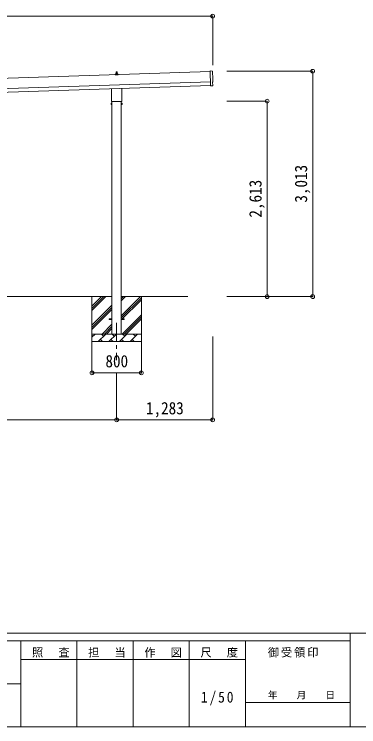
# Model space of a CAD drawing. Units: millimetres at full size, sheet at 1:50; some dimension numbers follow another scale. Extents: x -14053 to 14053, y -9700 to 9700.
# Drawn here: x 4414 to 9016, y -9700 to -174 of the extents above; entities that cross this region are included whole.
import ezdxf
from ezdxf.enums import TextEntityAlignment as Align

# ---------------------------------------------------------------- set-up
doc = ezdxf.new("R2010")
doc.units = ezdxf.units.MM
doc.header["$LTSCALE"] = 50
doc.header["$PDMODE"] = 32
doc.header["$PDSIZE"] = 50
doc.linetypes.add('CHAIN1', pattern=[8, 5, -1, 1, -1])
for name, color, linetype, lineweight in [('0-0_0', 7, 'Continuous', 9), ('0-1_Defpoints', 4, 'Continuous', 9), ('0-6_PARTS1', 6, 'Continuous', 9), ('F-0', 7, 'Continuous', 9)]:
    doc.layers.add(name, color=color, linetype=linetype, lineweight=lineweight)
doc.styles.add('ＭＳ ゴシック', font='')
doc.styles.get('ＭＳ ゴシック').set_extended_font_data('MS Gothic')

msp = doc.modelspace()

# ---------------------------------------------------------------- linework, layer by layer
at = {"layer": '0-0_0'}
for p, q in [((5719.54, -3949.55), (2444.54, -3949.55)), ((5452.04, -3949.55), (5452.04, -4549.55)), ((5452.04, -4134.6), (5637.09, -3949.55)), ((5452.04, -4106.31), (5608.8, -3949.55)), ((5452.04, -4078.03), (5580.52, -3949.55)), ((6732.91, -3949.55), (5844.54, -3949.55)), ((5844.54, -4204.65), (6099.63, -3949.55)), ((5844.54, -4006.66), (5901.64, -3949.55)), ((5844.54, -3978.37), (5873.36, -3949.55)), ((5844.54, -4232.93), (6112.04, -3965.43)), ((5844.54, -4261.22), (6112.04, -3993.72)), ((6112.04, -3949.55), (6112.04, -4549.55)), ((5452.04, -4332.59), (5719.54, -4065.09)), ((5452.04, -4360.87), (5719.54, -4093.37)), ((5452.04, -4389.16), (5719.54, -4121.66)), ((5854.19, -4449.55), (6112.04, -4191.7)), ((5882.48, -4449.55), (6112.04, -4219.99)), ((5910.76, -4449.55), (6112.04, -4248.27)), ((5589.63, -4449.55), (5719.54, -4319.65)), ((5617.92, -4449.55), (5719.54, -4347.93)), ((5646.2, -4449.55), (5719.54, -4376.22)), ((5452.04, -4449.55), (6112.04, -4449.55)), ((5452.04, -4492.44), (5494.93, -4449.55)), ((5466.38, -4478.1), (5452.04, -4463.76)), ((5536.35, -4549.55), (5636.35, -4449.55)), ((5607.8, -4478.1), (5579.24, -4449.55)), ((5677.77, -4549.55), (5777.77, -4449.55)), ((5749.22, -4478.1), (5720.66, -4449.55)), ((5819.19, -4549.55), (5919.19, -4449.55)), ((5890.64, -4478.1), (5862.09, -4449.55)), ((5960.61, -4549.55), (6060.61, -4449.55)), ((6032.06, -4478.1), (6003.51, -4449.55)), ((6108.75, -4449.55), (6112.04, -4446.26)), ((6112.04, -4549.55), (5452.04, -4549.55)), ((5564.9, -4520.99), (5593.46, -4549.55)), ((5706.32, -4520.99), (5734.88, -4549.55)), ((5847.75, -4520.99), (5876.3, -4549.55)), ((5989.17, -4520.99), (6017.72, -4549.55))]:
    msp.add_line(p, q, dxfattribs=at)
at = {"layer": '0-1_Defpoints'}
for p, q in [((7029.4, -937.93), (1136.39, -1134.37)), ((5776.04, -966.95), (5776.76, -943.43)), ((5777.76, -942.45), (5786.31, -942.45)), ((5787.31, -943.43), (5788.04, -966.95)), ((5763.79, -982.45), (5763.79, -974.74)), ((5800.29, -982.45), (5763.79, -982.45)), ((5764.17, -973.95), (5799.9, -973.95)), ((5764.55, -973.77), (5771.27, -972.14)), ((5771.65, -971.95), (5792.42, -971.95)), ((5772.04, -971.17), (5772.04, -966.95)), ((5773.04, -966.95), (5791.04, -966.95)), ((5792.04, -971.17), (5792.04, -966.95)), ((5799.52, -973.77), (5792.8, -972.14)), ((5800.29, -982.45), (5800.29, -974.74)), ((1141.05, -1274.29), (7034.06, -1077.86)), ((1142.72, -1324.26), (7035.73, -1127.83)), ((7035.82, -1130.59), (7035.86, -1131.6)), ((7055.48, -1130.94), (7062.38, -1130.35)), ((5713.74, -1326.44), (5713.74, -1171.89)), ((5850.34, -1167.34), (5850.34, -1326.44)), ((5712.04, -1335.21), (5712.04, -1329.71)), ((5852.04, -1329.71), (5852.04, -1335.21)), ((5708.04, -1364.71), (5708.79, -1363.4)), ((5708.04, -1364.71), (5708.04, -1381.71)), ((5708.04, -1381.71), (5708.79, -1383.03)), ((5715.04, -1368.31), (5708.79, -1368.31)), ((5715.04, -1378.12), (5708.79, -1378.12)), ((5715.04, -1383.03), (5708.79, -1383.03)), ((5849.97, -1338.71), (5714.1, -1338.71)), ((5717.54, -1382.41), (5715.04, -1382.41)), ((5719.54, -1338.71), (5719.54, -4449.55)), ((5844.54, -4449.55), (5844.54, -1338.71)), ((5846.54, -1382.41), (5849.04, -1382.41)), ((5849.04, -1368.31), (5855.28, -1368.31)), ((5849.04, -1378.12), (5855.28, -1378.12)), ((5849.04, -1383.03), (5855.28, -1383.03)), ((5856.04, -1364.71), (5855.28, -1363.4)), ((5856.04, -1381.71), (5855.28, -1383.03)), ((5856.04, -1364.71), (5856.04, -1381.71)), ((5682.04, -4245.05), (5719.54, -4245.05)), ((5682.04, -4254.05), (5682.04, -4245.05)), ((5682.04, -4254.05), (5719.54, -4254.05)), ((5844.54, -4245.05), (5882.04, -4245.05)), ((5844.54, -4254.05), (5882.04, -4254.05)), ((5882.04, -4254.05), (5882.04, -4245.05))]:
    msp.add_line(p, q, dxfattribs=at)
at = {"layer": '0-1_Defpoints', "color": 7, "linetype": 'CHAIN1'}
msp.add_line((5782.04, -4299.55), (5782.04, -4799.55), dxfattribs=at)
at = {"layer": '0-1_Defpoints'}
for points in [[(7060.84, -933.45), (7029.23, -932.85), (7035.82, -1130.59)], [(7054.73, -1130.69), (7054.04, -1130.08), (7035.86, -1131.6)], [(7065.12, -1127.26), (7063.55, -1080.26), (7064.15, -1080.24)], [(5715.04, -1383.03), (5715.04, -1363.4), (5708.79, -1363.4)], [(5715.04, -1382.41), (5715.04, -1364.01), (5717.54, -1364.01)], [(5849.04, -1382.41), (5849.04, -1364.01), (5846.54, -1364.01)], [(5849.04, -1383.03), (5849.04, -1363.4), (5855.28, -1363.4)]]:
    msp.add_lwpolyline(points, dxfattribs=at)
for points in [[(5717.54, -1383.71), (5717.54, -1362.71), (5719.54, -1362.71), (5719.54, -1383.71)], [(5846.54, -1383.71), (5846.54, -1362.71), (5844.54, -1362.71), (5844.54, -1383.71)]]:
    msp.add_lwpolyline(points, close=True, dxfattribs=at)
for centre, radius, start, end in [((5777.76, -943.45), 1, 90, 178.60509), ((5786.31, -943.45), 1, 1.39491, 90), ((5764.79, -974.74), 1, 103.62699, 180), ((5771.04, -971.17), 1, 283.62699, 0), ((5776.12, -967.59), 4.13, 90, 171.17633), ((5773.04, -967.95), 1, 90, 180), ((5785.37, -966.95), 4.83, 133.60282, 180), ((5778.7, -966.95), 4.83, 0, 46.39718), ((5787.95, -967.59), 4.13, 8.82367, 90), ((5791.04, -967.95), 1, 0, 90), ((5793.04, -971.17), 1, 180, 256.37301), ((5799.29, -974.74), 1, 0, 76.37301), ((5716.04, -1329.71), 4, 125.09963, 180), ((5848.04, -1329.71), 4, 0, 54.90037), ((5712.38, -1365.85), 4.34, 145.61575, 214.38425), ((5712.38, -1380.58), 4.34, 145.61575, 214.38425), ((5724.28, -1373.21), 16.24, 162.41205, 197.58795), ((5716.04, -1335.21), 4, 180, 194.47751), ((5716.04, -1335.21), 4, 194.47751, 241.04498), ((5848.04, -1335.21), 4, 298.95502, 345.52249), ((5848.04, -1335.21), 4, 345.52249, 0), ((5839.79, -1373.21), 16.24, 342.41205, 17.58795), ((5851.69, -1365.85), 4.34, 325.61575, 34.38425), ((5851.69, -1380.58), 4.34, 325.61575, 34.38425)]:
    msp.add_arc(centre, radius, start, end, dxfattribs=at)
for centre, major_axis, ratio, start_param, end_param in [((7060.78, -936.45), (3, 0.1), 0.99863, 6.2683889, 7.8016218), ((11826.34, -848.06), (-4760.73, -158.69), 0.99863, 6.2683889, 6.2976778), ((7055.39, -1129.94), (0.75, -0.666), 0.9974, 4.712389, 5.5252311), ((7062.12, -1127.36), (2.25, -2), 0.9974, 5.5252311, 7.0411395), ((7064.01, -1075.84), (4.4, 0.15), 0.99863, 4.712389, 6.2976778)]:
    msp.add_ellipse(centre, major_axis=major_axis, ratio=ratio, start_param=start_param, end_param=end_param, dxfattribs=at)
at = {"layer": '0-6_PARTS1'}
for p, q in [((1105.04, -199.32), (7065.04, -199.32)), ((7065.04, -199.32), (7065.04, -855.95)), ((8400.95, -936.53), (7253.71, -936.53)), ((8400.95, -3949.55), (8400.95, -936.53)), ((7792.21, -1336.51), (7253.71, -1336.51)), ((7792.21, -3949.55), (7792.21, -1336.51)), ((7792.21, -3949.55), (7253.71, -3949.55)), ((8400.95, -3949.55), (7253.71, -3949.55)), ((5452.04, -4969.33), (5452.04, -4549.55)), ((6112.04, -4969.33), (6112.04, -4549.55)), ((7065.04, -5597.38), (7065.04, -4482.78)), ((5452.04, -4969.33), (6112.04, -4969.33)), ((5782.04, -5597.38), (5782.04, -4969.33)), ((2382.04, -5597.38), (5782.04, -5597.38)), ((5782.04, -5597.38), (7065.04, -5597.38))]:
    msp.add_line(p, q, dxfattribs=at)
for p in [(7065.04, -199.32), (8400.95, -936.53), (7792.21, -1336.51), (7792.21, -3949.55), (8400.95, -3949.55), (5452.04, -4969.33), (6112.04, -4969.33), (5782.04, -5597.38), (7065.04, -5597.38)]:
    msp.add_point(p, dxfattribs=at)
at = {"layer": 'F-0', "color": 5, "lineweight": 5}
for p, q in [((-14053.43, -8450), (13346.57, -8450)), ((8901.98, -8450), (8901.98, -9700)), ((-14053.43, -8550), (8901.98, -8550)), ((4501.97, -8550), (4501.97, -9700)), ((5251.97, -8550), (5251.97, -9700)), ((6001.97, -8550), (6001.97, -9700)), ((6751.97, -8550), (6751.97, -9700)), ((7501.97, -8550), (7501.97, -9700)), ((4501.97, -8800), (7501.97, -8800)), ((-5748.03, -9125), (4501.97, -9125)), ((7501.97, -9375), (8901.98, -9375)), ((-14053.43, -9700), (13346.57, -9700))]:
    msp.add_line(p, q, dxfattribs=at)

# ---------------------------------------------------------------- texts
at = {"layer": '0-6_PARTS1', "color": 7, "style": 'ＭＳ ゴシック', "width": 0.9}
for s, p in [('3,013', (8375.95, -2693.04)), ('2,613', (7767.21, -2893.03))]:
    msp.add_text(s, height=165, rotation=90, dxfattribs=at).set_placement(p, align=Align.BOTTOM_LEFT)
for s, p in [('800', (5632.04, -4944.33)), ('1,283', (6173.54, -5572.38))]:
    msp.add_text(s, height=165, dxfattribs=at).set_placement(p, align=Align.BOTTOM_LEFT)
at = {"layer": 'F-0', "style": 'ＭＳ ゴシック'}
msp.add_text('年\u3000\u3000月\u3000\u3000日', height=91.64, dxfattribs=at).set_placement((7801.98, -9350), align=Align.BOTTOM_LEFT)
at = {"layer": 'F-0', "attachment_point": 7, "style": 'ＭＳ ゴシック'}
for s, insert, char_height in [('\\T1.17;照\u3000査', (4651.98, -8775), 110), ('\\T1.17;担\u3000当', (5401.98, -8775), 110), ('\\T1.17;作\u3000図', (6151.97, -8775), 110), ('\\T1.17;尺\u3000度', (6901.98, -8775), 110), ('\\T1.17;御受領印', (7801.97, -8775), 110), ('\\T1.28;\\W0.9;1/50', (6908.22, -9412.5), 146.6)]:
    msp.add_mtext(s, dxfattribs=dict(at, insert=insert, char_height=char_height))

doc.saveas('drawing.dxf')
